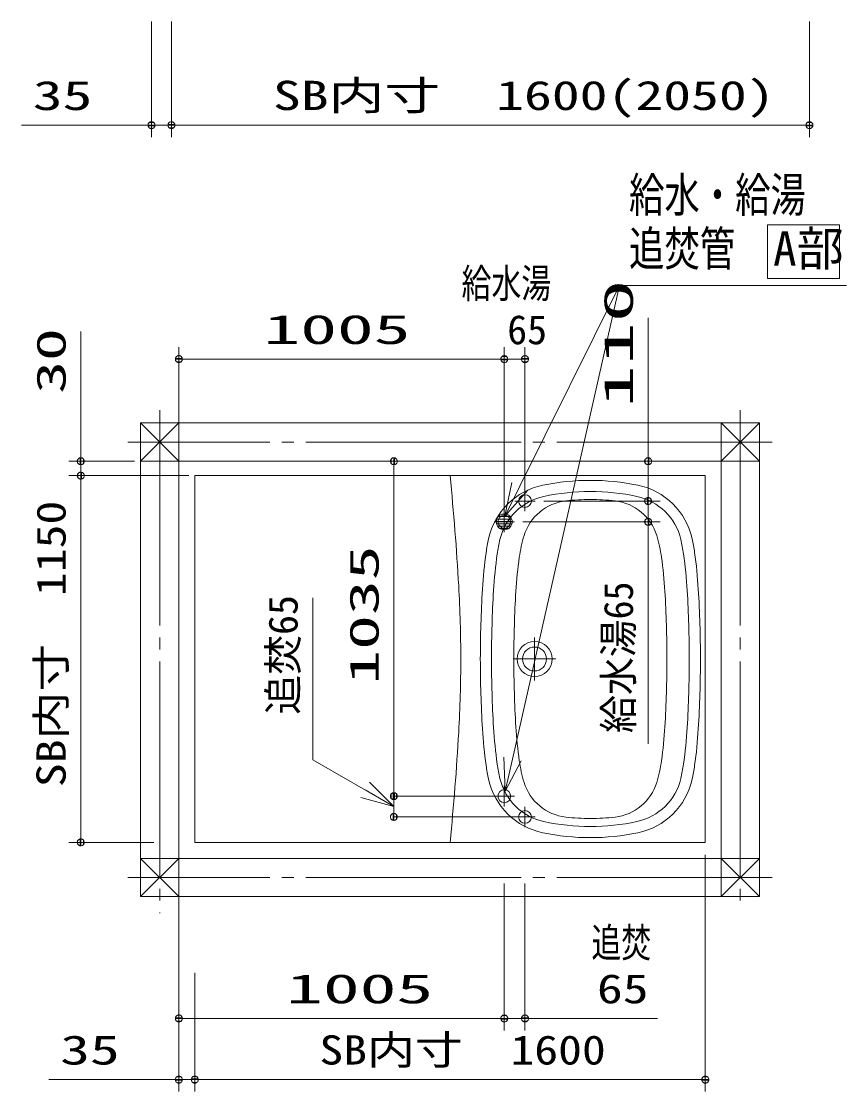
# Model space of a CAD drawing. Units: millimetres on the paper. Extents: x -305 to 305, y -152 to 152.
# Drawn here: x -129.6 to -60.6, y -37.2 to 52.2 of the extents above; entities that cross this region are included whole.
import ezdxf
from ezdxf.enums import TextEntityAlignment as Align

# ---------------------------------------------------------------- set-up
doc = ezdxf.new("R2010")
doc.units = ezdxf.units.MM
doc.linetypes.add('LONG_CHAIN', pattern=[21, 18, -1, 1, -1])
doc.layers.add('0-1_RV', color=7, linetype='Continuous', lineweight=9)
doc.layers.add('0-2_0', color=7, linetype='Continuous', lineweight=9)
doc.styles.add('ＭＳ ゴシック', font='')
doc.styles.get('ＭＳ ゴシック').set_extended_font_data('MS Gothic')

# ---------------------------------------------------------------- blocks, each defined once
blk = doc.blocks.new('_DOTSMALL')
at = {"layer": '0-2_0'}
for p, q in [((0.0746, 0.1), (-0.0746, 0.1)), ((0.1223, -0.0248), (-0.1223, -0.0248))]:
    blk.add_line(p, q, dxfattribs=at)
for points in [[(0.125, 0), (0.124, 0.0157), (0.1211, 0.0311), (0.1162, 0.046), (0.1095, 0.0602), (0.1011, 0.0735), (0.0911, 0.0856), (0.0797, 0.0963), (0.067, 0.1055), (0.0532, 0.1131), (0.0386, 0.1189), (0.0234, 0.1228), (0.0078, 0.1248), (-0.0078, 0.1248), (-0.0234, 0.1228), (-0.0386, 0.1189), (-0.0532, 0.1131), (-0.067, 0.1055), (-0.0797, 0.0963), (-0.0911, 0.0856), (-0.1011, 0.0735), (-0.1095, 0.0602), (-0.1162, 0.046), (-0.1211, 0.0311), (-0.124, 0.0157), (-0.125, 0), (0, 0)], [(-0.125, 0), (-0.124, -0.0157), (-0.1211, -0.0311), (-0.1162, -0.046), (-0.1095, -0.0602), (-0.1011, -0.0735), (-0.0911, -0.0856), (-0.0797, -0.0963), (-0.067, -0.1055), (-0.0532, -0.1131), (-0.0386, -0.1189), (-0.0234, -0.1228), (-0.0078, -0.1248), (0.0078, -0.1248), (0.0234, -0.1228), (0.0386, -0.1189), (0.0532, -0.1131), (0.067, -0.1055), (0.0797, -0.0963), (0.0911, -0.0856), (0.1011, -0.0735), (0.1095, -0.0602), (0.1162, -0.046), (0.1211, -0.0311), (0.124, -0.0157), (0.125, 0), (0, 0)]]:
    blk.add_lwpolyline(points, close=True, dxfattribs=at)
blk = doc.blocks.new('_OPEN30')
at = {"layer": '0-2_0'}
blk.add_line((0, 0), (-1, 0), dxfattribs=at)
blk.add_lwpolyline([(-1, 0.2679), (0, 0), (-1, -0.2679)], dxfattribs=at)

msp = doc.modelspace()

# ---------------------------------------------------------------- linework, layer by layer
at = {"layer": '0-1_RV'}
for p, q in [((-118.701, 52.234), (-118.701, 42.562)), ((-117.035, 52.234), (-117.035, 42.562)), ((-117.035, 52.234), (-117.035, 42.562)), ((-63.701, 52.234), (-63.701, 42.562)), ((-118.701, 43.562), (-129.575, 43.562)), ((-117.035, 43.562), (-118.701, 43.562)), ((-63.701, 43.562), (-117.035, 43.562)), ((-67.195, 35.241), (-67.195, 30.745)), ((-67.195, 35.241), (-61.195, 35.241)), ((-61.195, 35.241), (-61.195, 30.745)), ((-67.195, 30.745), (-61.195, 30.745)), ((-79.575, 30.15), (-88.53, -9.424)), ((-77.19, 15.47), (-77.19, 27.446)), ((-124.613, 15.47), (-124.613, 26.301)), ((-116.413, 17.57), (-116.413, 25.003)), ((-89.213, 10.903), (-89.213, 25.003)), ((-87.48, 12.636), (-87.48, 25.003)), ((-116.413, 24.003), (-89.213, 24.003)), ((-89.213, 24.003), (-87.48, 24.003)), ((-67.88, 18.67), (-119.613, 18.67)), ((-116.413, 18.67), (-119.613, 15.47)), ((-116.413, 15.47), (-119.613, 18.67)), ((-119.613, 18.67), (-119.613, -20.93)), ((-116.413, 18.67), (-116.413, -20.93)), ((-71.08, 15.47), (-67.88, 18.67)), ((-71.08, 18.67), (-71.08, -20.93)), ((-67.88, 15.47), (-71.08, 18.67)), ((-67.88, 18.67), (-67.88, -20.93)), ((-120.113, 15.47), (-125.613, 15.47)), ((-124.613, 14.27), (-124.613, 15.47)), ((-67.88, 15.47), (-119.613, 15.47)), ((-97.491, 15.47), (-99.445, 15.47)), ((-98.445, -12.53), (-98.445, 15.47)), ((-77.19, 15.47), (-77.19, 12.136)), ((-115.58, 14.27), (-125.613, 14.27)), ((-118.513, 14.27), (-125.613, 14.27)), ((-124.613, -16.397), (-124.613, 14.27)), ((-115.08, 14.27), (-115.08, -16.397)), ((-72.413, 14.27), (-115.08, 14.27)), ((-72.413, 14.27), (-72.413, -16.397)), ((-77.19, 13.15), (-77.19, 10.83)), ((-85.913, 12.136), (-76.19, 12.136)), ((-77.19, 12.136), (-77.19, 10.403)), ((-88.709, 10.836), (-89.717, 10.836)), ((-89.005, 11.036), (-89.421, 11.036)), ((-89.005, 11.036), (-89.421, 11.036)), ((-88.549, 10.436), (-89.877, 10.436)), ((-88.569, 10.236), (-89.856, 10.236)), ((-88.59, 10.636), (-89.836, 10.636)), ((-88.658, 10.036), (-89.768, 10.036)), ((-87.646, 10.403), (-76.19, 10.403)), ((-77.19, 10.403), (-77.19, -8.146)), ((-88.866, 9.836), (-89.56, 9.836)), ((-118.513, -16.397), (-125.613, -16.397)), ((-72.413, -16.397), (-115.08, -16.397)), ((-116.413, -20.93), (-119.613, -17.73)), ((-116.413, -17.73), (-119.613, -20.93)), ((-67.88, -17.73), (-119.613, -17.73)), ((-72.413, -17.43), (-72.413, -37.226)), ((-67.88, -17.73), (-71.08, -20.93)), ((-71.08, -17.73), (-67.88, -20.93)), ((-116.413, -19.83), (-116.413, -37.226)), ((-89.213, -19.83), (-89.213, -32.11)), ((-87.48, -19.83), (-87.48, -32.11)), ((-67.88, -20.93), (-119.613, -20.93)), ((-116.413, -23.03), (-116.413, -32.11)), ((-115.08, -27.297), (-115.08, -37.226)), ((-115.08, -27.297), (-115.08, -37.226)), ((-89.213, -31.11), (-116.413, -31.11)), ((-87.48, -31.11), (-89.213, -31.11)), ((-87.48, -31.11), (-76.414, -31.11)), ((-116.413, -36.226), (-127.286, -36.226)), ((-115.08, -36.226), (-116.413, -36.226)), ((-72.413, -36.226), (-115.08, -36.226))]:
    msp.add_line(p, q, dxfattribs=at)
at = {"layer": '0-1_RV', "linetype": 'LONG_CHAIN'}
for p, q in [((-118.013, 19.736), (-118.013, -22.318)), ((-69.48, 19.736), (-69.48, -21.978)), ((-66.813, 17.07), (-120.68, 17.07)), ((-87.48, 12.99), (-87.48, 11.283)), ((-86.626, 12.136), (-88.333, 12.136)), ((-89.213, 11.256), (-89.213, 9.55)), ((-88.36, 10.403), (-90.066, 10.403)), ((-86.68, 0.723), (-86.68, -2.85)), ((-84.893, -1.064), (-88.466, -1.064)), ((-89.213, -11.677), (-89.213, -13.384)), ((-88.36, -12.53), (-90.066, -12.53)), ((-87.48, -13.41), (-87.48, -15.117)), ((-86.626, -14.264), (-88.333, -14.264)), ((-66.813, -19.33), (-120.68, -19.33))]:
    msp.add_line(p, q, dxfattribs=at)
at = {"layer": '0-1_RV'}
msp.add_lwpolyline([(-60.596, 30.15), (-79.575, 30.15), (-87.917, 13.37)], dxfattribs=at)
for centre, radius in [((-87.48, 12.136), 0.533), ((-89.213, 10.403), 0.667), ((-89.213, 10.403), 0.533), ((-86.68, -1.064), 1.467), ((-86.68, -1.064), 1), ((-89.213, -12.53), 0.533), ((-87.48, -14.264), 0.533)]:
    msp.add_circle(centre, radius, dxfattribs=at)
for centre, radius, start, end in [((-306.546, -7.064), 213.867, 3.24439, 5.72481), ((-84.792, 7.719), 5.867, 101.67385, 167.45224), ((-82.013, -5.73), 19.6, 90, 101.67385), ((-82.013, -5.73), 19.6, 78.32615, 90), ((-79.234, 7.719), 5.867, 12.54776, 78.32615), ((-84.899, 7.833), 4.8, 102.01323, 166.80398), ((-82.013, -5.73), 18.667, 90, 102.01323), ((-82.013, -5.73), 18.667, 77.98677, 90), ((-79.127, 7.833), 4.8, 13.19602, 77.98677), ((-83.604, 8.045), 4.133, 96.58714, 163.02634), ((-82.013, -5.73), 18, 90, 96.58714), ((-82.013, -5.73), 18, 83.41286, 90), ((-80.422, 8.045), 4.133, 16.97366, 83.41286), ((-76.462, 5.865), 14.4, 167.45224, 172.16556), ((-76.462, 5.865), 11.6, 163.02634, 172.16556), ((-87.564, 5.865), 11.6, 7.83444, 16.97366), ((-87.564, 5.865), 14.4, 7.83444, 12.54776), ((-76.591, 5.885), 13.333, 166.80398, 172.06669), ((-87.435, 5.885), 13.333, 7.93331, 13.19602), ((-50.044, 2.23), 41.067, 172.16556, 176.4593), ((-50.18, 2.204), 40, 172.06669, 176.49604), ((-50.044, 2.23), 38.267, 172.16556, 176.4593), ((-113.981, 2.23), 38.267, 3.5407, 7.83444), ((-113.846, 2.204), 40, 3.50396, 7.93331), ((-113.981, 2.23), 41.067, 3.5407, 7.83444), ((-199.514, -1.064), 106.667, 0, 3.28042), ((3.187, -1.064), 94.4, 176.4593, 180), ((3.187, -1.064), 93.467, 176.49604, 180), ((3.187, -1.064), 91.6, 176.4593, 180), ((-167.213, -1.064), 91.6, 0, 3.5407), ((-167.213, -1.064), 93.467, 0, 3.50396), ((-167.213, -1.064), 94.4, 0, 3.5407), ((-199.514, -1.064), 106.667, 356.71958, 0), ((3.187, -1.064), 94.4, 180, 183.5407), ((3.187, -1.064), 93.467, 180, 183.50396), ((3.187, -1.064), 91.6, 180, 183.5407), ((-167.213, -1.064), 91.6, 356.4593, 0), ((-167.213, -1.064), 93.467, 356.49604, 0), ((-167.213, -1.064), 94.4, 356.4593, 0), ((-50.044, -4.358), 41.067, 183.5407, 187.83444), ((-50.18, -4.332), 40, 183.50396, 187.93331), ((-50.044, -4.358), 38.267, 183.5407, 187.83444), ((-113.981, -4.358), 38.267, 352.16556, 356.4593), ((-113.846, -4.332), 40, 352.06669, 356.49604), ((-113.981, -4.358), 41.067, 352.16556, 356.4593), ((-306.546, 4.936), 213.867, 354.27519, 356.75561), ((-76.462, -7.992), 11.6, 187.83444, 196.97366), ((-87.564, -7.992), 11.6, 343.02634, 352.16556), ((-76.462, -7.992), 14.4, 187.83444, 192.54776), ((-76.591, -8.012), 13.333, 187.93331, 193.19602), ((-87.435, -8.012), 13.333, 346.80398, 352.06669), ((-87.564, -7.992), 14.4, 347.45224, 352.16556), ((-84.792, -9.846), 5.867, 192.54776, 258.32615), ((-84.899, -9.96), 4.8, 193.19602, 257.98677), ((-83.604, -10.172), 4.133, 196.97366, 263.41286), ((-80.422, -10.172), 4.133, 276.58714, 343.02634), ((-79.127, -9.96), 4.8, 282.01323, 346.80398), ((-79.234, -9.846), 5.867, 281.67385, 347.45224), ((-82.013, 3.603), 18, 263.41286, 270), ((-82.013, 3.603), 18, 270, 276.58714), ((-82.013, 3.603), 18.667, 257.98677, 270), ((-82.013, 3.603), 18.667, 270, 282.01323), ((-82.013, 3.603), 19.6, 258.32615, 270), ((-82.013, 3.603), 19.6, 270, 281.67385)]:
    msp.add_arc(centre, radius, start, end, dxfattribs=at)
at = {"layer": '0-2_0'}
for p, q in [((-98.445, -14.264), (-98.445, -12.53)), ((-89.713, -12.53), (-98.445, -12.53)), ((-87.98, -14.264), (-98.445, -14.264))]:
    msp.add_line(p, q, dxfattribs=at)
msp.add_lwpolyline([(-98.445, -13.397), (-105.219, -9.486), (-105.219, 4.051)], dxfattribs=at)

# ---------------------------------------------------------------- block references
at = {"layer": '0-1_RV', "xscale": 2.32, "yscale": 2.32}
for p in [(-118.701, 43.562), (-63.701, 43.562), (-89.213, 24.003), (-89.213, 24.003), (-89.213, -31.11), (-89.213, -31.11), (-116.413, -36.226), (-72.413, -36.226)]:
    msp.add_blockref('_DOTSMALL', p, dxfattribs=at)
at = {"layer": '0-1_RV'}
for name, p, xscale, yscale, rotation in [('_DOTSMALL', (-117.035, 43.562), 2.32, 2.32, 180), ('_DOTSMALL', (-117.035, 43.562), 2.32, 2.32, 180), ('_DOTSMALL', (-116.413, 24.003), 2.32, 2.32, 180), ('_DOTSMALL', (-87.48, 24.003), 2.32, 2.32, 180), ('_DOTSMALL', (-124.613, 15.47), 2.32, 2.32, 270), ('_DOTSMALL', (-98.445, 15.47), 2.32, 2.32, 90), ('_DOTSMALL', (-77.19, 15.47), 2.32, 2.32, 90), ('_DOTSMALL', (-124.613, 14.27), 2.32, 2.32, 90), ('_DOTSMALL', (-124.613, 14.27), 2.32, 2.32, 90), ('_OPEN30', (-89.151, 10.889), 2.77, 2.77, 243.56603), ('_DOTSMALL', (-77.19, 12.136), 2.32, 2.32, 270), ('_DOTSMALL', (-77.19, 12.136), 2.32, 2.32, 270), ('_DOTSMALL', (-77.19, 10.403), 2.32, 2.32, 90), ('_OPEN30', (-89.141, -12.126), 2.77, 2.77, 257.25027), ('_DOTSMALL', (-98.445, -12.53), 2.32, 2.32, 270), ('_DOTSMALL', (-124.613, -16.397), 2.32, 2.32, 270), ('_DOTSMALL', (-116.413, -31.11), 2.32, 2.32, 180), ('_DOTSMALL', (-87.48, -31.11), 2.32, 2.32, 180), ('_DOTSMALL', (-115.08, -36.226), 2.32, 2.32, 180), ('_DOTSMALL', (-115.08, -36.226), 2.32, 2.32, 180)]:
    msp.add_blockref(name, p, dxfattribs=dict(at, xscale=xscale, yscale=yscale, rotation=rotation))
at = {"layer": '0-2_0'}
for name, p, xscale, yscale, rotation in [('_OPEN30', (-98.445, -13.397), 2.77, 2.77, 330), ('_DOTSMALL', (-98.445, -12.53), 2.32, 2.32, 90), ('_DOTSMALL', (-98.445, -14.264), 2.32, 2.32, 270)]:
    msp.add_blockref(name, p, dxfattribs=dict(at, xscale=xscale, yscale=yscale, rotation=rotation))

# ---------------------------------------------------------------- texts
at = {"layer": '0-1_RV', "style": 'ＭＳ ゴシック'}
for s, height, width, p in [('SB内寸\u30001600(2050)', 2.444, 1.4, (-108.548, 44.092)), ('35', 2.441, 1.5, (-128.622, 44.092)), ('給水・給湯', 2.889, 0.75, (-78.778, 35.434)), ('追焚管\u3000', 2.889, 0.75, (-78.778, 30.938)), ('給水湯', 2.441, 0.75, (-92.783, 28.388)), ('1005', 2.441, 1.85, (-109.337, 24.533)), ('追焚', 2.441, 0.75, (-81.93, -26.723)), ('1005', 2.441, 1.85, (-107.441, -30.58)), ('65', 2.441, 1.3, (-81.466, -30.58)), ('SB内寸\u30001600', 2.441, 1.2, (-104.668, -35.696)), ('35', 2.441, 1.5, (-126.333, -35.696))]:
    msp.add_text(s, height=height, dxfattribs=dict(at, width=width)).set_placement(p, align=Align.BOTTOM_LEFT)
for s, height, p in [('A部', 2.886, (-66.74, 30.938)), ('\u300065', 2.444, (-92.297, 24.514))]:
    msp.add_text(s, height=height, dxfattribs=at).set_placement(p, align=Align.BOTTOM_LEFT)
for s, height, width, p in [('110', 2.444, 2.15, (-77.72, 19.927)), ('30', 2.441, 1.65, (-125.143, 21.11)), ('SB内寸\u30001150', 2.441, 1.2, (-125.143, -11.774)), ('1035', 2.444, 1.75, (-98.975, -3.209)), ('給水湯65', 2.444, 0.95, (-77.72, -7.254))]:
    msp.add_text(s, height=height, rotation=90, dxfattribs=dict(at, width=width)).set_placement(p, align=Align.BOTTOM_LEFT)
at = {"layer": '0-2_0', "style": 'ＭＳ ゴシック'}
msp.add_text('追焚65', height=2.444, rotation=90, dxfattribs=at).set_placement((-105.749, -5.719), align=Align.BOTTOM_LEFT)

doc.saveas('drawing.dxf')
